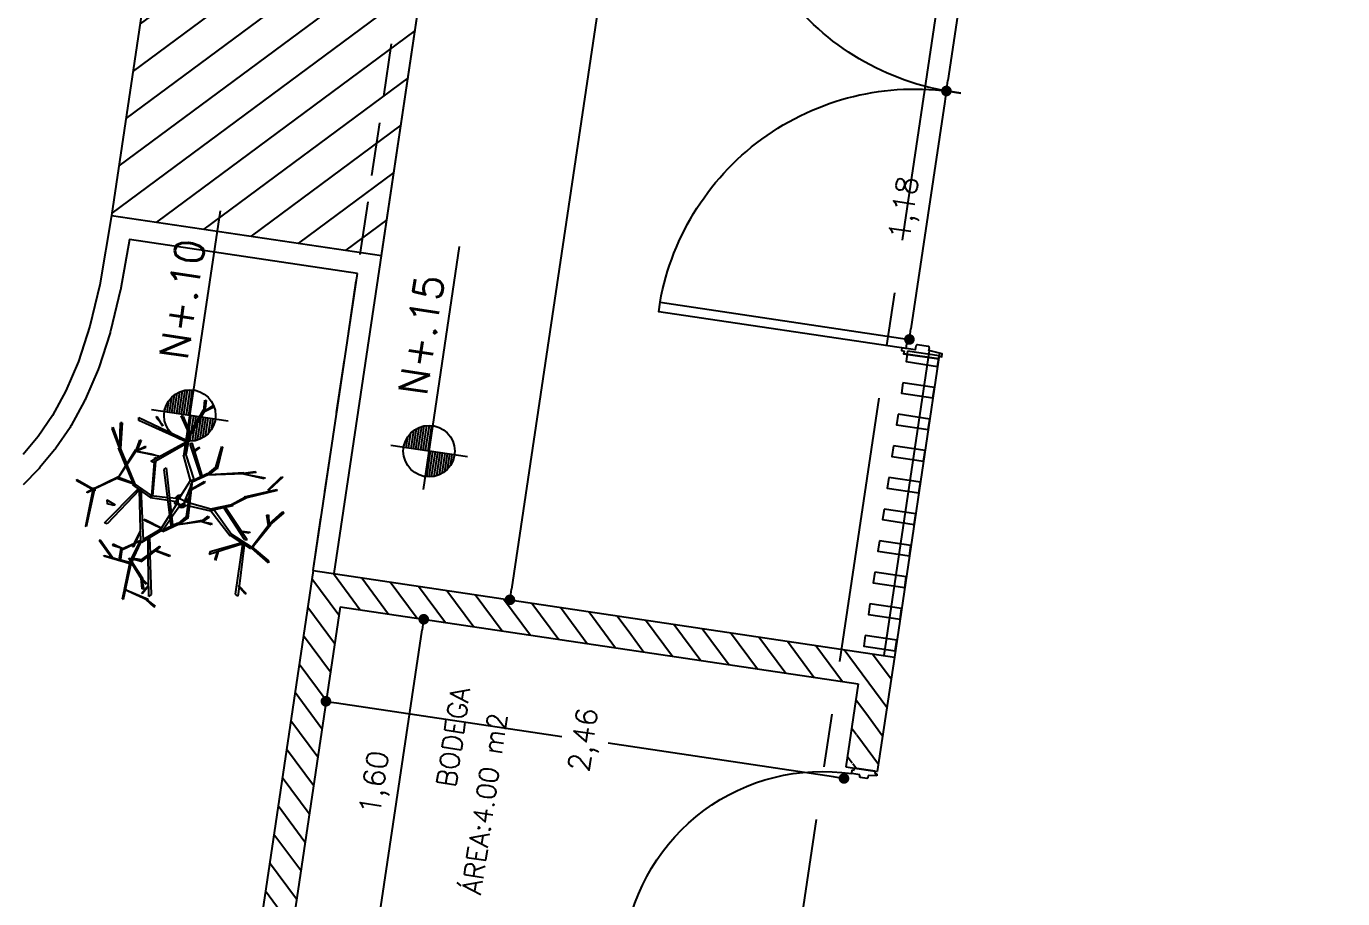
# Model space of a CAD drawing. Header units: millimetres. Extents: x 338 to 506, y 179 to 335.
# Drawn here: x 403.92 to 410.1, y 279.8 to 283.9 of the extents above; entities that cross this region are included whole.
import ezdxf
from ezdxf.enums import TextEntityAlignment as Align

# ---------------------------------------------------------------- set-up
doc = ezdxf.new("R2010")
doc.units = ezdxf.units.MM
for name, pattern in [('CENTER', [2, 1.25, -0.25, 0.25, -0.25]), ('DASHED2', [0.375, 0.25, -0.125]), ('HIDDEN', [0.375, 0.25, -0.125])]:
    doc.linetypes.add(name, pattern=pattern)
for name, color, linetype in [('7-COTAS', 30, 'Continuous'), ('EJES_DE_COLUMNA', 255, 'DASHED2'), ('MUROS', 32, 'Continuous'), ('MUROS___1', 32, 'Continuous'), ('MUROS___1000', 32, 'Continuous'), ('PUERTAS', 5, 'Continuous'), ('REJAS', 151, 'Continuous'), ('SEÑALIZACIÓN', 41, 'Continuous'), ('TEXTO', 7, 'Continuous'), ('TEXTOS', 7, 'Continuous')]:
    doc.layers.add(name, color=color, linetype=linetype)
doc.styles.add('NOTAS', font='simplex.shx')
doc.styles.get("Standard").update_dxf_attribs({"font": 'ARIALUNI.ttf'})
doc.dimstyles.new('ROMANS', dxfattribs={"dimtxt": 0.1, "dimasz": 0.05, "dimexe": 0.04, "dimexo": 0.5, "dimgap": 0.05, "dimtad": 1, "dimtih": 1, "dimtoh": 1, "dimdec": 4, "dimzin": 5, "dimdsep": 46, "dimtxsty": 'Standard', "dimsah": 1, "dimcen": 0.05, "dimse1": 1, "dimse2": 1, "dimclrd": 7, "dimclre": 7, "dimclrt": 7, "dimadec": 0, "dimazin": 0, "dimtfac": 1, "dimtdec": 4, "dimtix": 1, "dimtmove": 2, "dimatfit": 3, "dimfxl": 1, "dimtolj": 1, "dimarcsym": 0})

# ---------------------------------------------------------------- blocks, each defined once
blk = doc.blocks.new('*X724')
at = {"color": 0}
for p, q in [((3.3644, 4.875), (3.3824, 4.875)), ((3.3644, 4.86), (3.4337, 4.86)), ((3.3644, 4.845), (3.4583, 4.845)), ((3.3644, 4.83), (3.4758, 4.83)), ((3.3644, 4.815), (3.489, 4.815)), ((3.3644, 4.8), (3.4993, 4.8)), ((3.3644, 4.785), (3.5073, 4.785)), ((3.3644, 4.77), (3.5134, 4.77)), ((3.3644, 4.755), (3.5178, 4.755)), ((3.3644, 4.74), (3.5206, 4.74)), ((3.3644, 4.725), (3.522, 4.725))]:
    blk.add_line(p, q, dxfattribs=at)
blk = doc.blocks.new('*X723')
at = {"color": 0}
for p, q in [((3.3644, 4.875), (3.3824, 4.875)), ((3.3644, 4.86), (3.4337, 4.86)), ((3.3644, 4.845), (3.4583, 4.845)), ((3.3644, 4.83), (3.4758, 4.83)), ((3.3644, 4.815), (3.489, 4.815)), ((3.3644, 4.8), (3.4993, 4.8)), ((3.3644, 4.785), (3.5073, 4.785)), ((3.3644, 4.77), (3.5134, 4.77)), ((3.3644, 4.755), (3.5178, 4.755)), ((3.3644, 4.74), (3.5206, 4.74)), ((3.3644, 4.725), (3.522, 4.725))]:
    blk.add_line(p, q, dxfattribs=at)
blk = doc.blocks.new('*X50')
at = {"color": 0}
for p, q in [((-4.2082, -0.2823), (-5.4899, 0.9994)), ((-3.9837, -0.2823), (-5.2654, 0.9994)), ((-3.7592, -0.2823), (-5.0409, 0.9994)), ((-3.5347, -0.2823), (-4.8163, 0.9994)), ((-3.3102, -0.2823), (-4.5918, 0.9994)), ((-3.0857, -0.2823), (-4.3673, 0.9994)), ((-2.8612, -0.2823), (-4.1428, 0.9994)), ((-2.7505, -0.1684), (-3.9183, 0.9994)), ((-2.7504, 0.056), (-3.6938, 0.9994)), ((-2.7503, 0.2804), (-3.4693, 0.9994)), ((-2.7502, 0.5048), (-3.2448, 0.9994)), ((-2.7501, 0.7292), (-3.0203, 0.9994)), ((-4.4327, -0.2823), (-5.5006, 0.7856)), ((-4.6572, -0.2823), (-5.5005, 0.561)), ((-4.8817, -0.2823), (-5.5003, 0.3363)), ((-5.1062, -0.2823), (-5.5002, 0.1117)), ((-5.3307, -0.2823), (-5.5001, -0.1129))]:
    blk.add_line(p, q, dxfattribs=at)
blk = doc.blocks.new('PUERTA_DOBLE')
at = {"layer": 'PUERTAS'}
for points in [[(0, 0), (0.01, 0), (0.01, 0.01), (0.02, 0.01), (0.025, -0.04), (0.035, -0.04, -0.414214), (0.04, -0.045), (0.04, -0.085, -0.414214), (0.035, -0.09), (0.02, -0.09), (0.02, -0.14), (0.01, -0.14), (0.01, -0.13), (0, -0.13), (0, 0), (0, -0.13)], [(1.95, 0), (1.94, 0), (1.94, 0.01), (1.93, 0.01), (1.925, -0.04), (1.915, -0.04, 0.414214), (1.91, -0.045), (1.91, -0.085, 0.414214), (1.915, -0.09), (1.93, -0.09), (1.93, -0.14), (1.94, -0.14), (1.94, -0.13), (1.95, -0.13), (1.95, 0), (1.95, -0.13)]]:
    blk.add_lwpolyline(points, format="xyb", dxfattribs=at)
for points in [[(0.055, -1.04), (0.055, -0.125), (0.02, -0.125), (0.02, -1.04)], [(1.895, -1.04), (1.895, -0.125), (1.93, -0.125), (1.93, -1.04)]]:
    blk.add_lwpolyline(points, close=True, dxfattribs=at)
for centre, start, end in [((0.0278, -0.0928), 271.6438, 1.7632), ((1.9222, -0.0928), 178.2368, 268.3562)]:
    blk.add_arc(centre, 0.9476, start, end, dxfattribs=at)
blk = doc.blocks.new('_DOT')
at = {"color": 0, "linetype": 'ByBlock'}
blk.add_line((-0.5, 0), (-1, 0), dxfattribs=at)
at = {"color": 0, "linetype": 'ByBlock', "const_width": 0.5}
blk.add_lwpolyline([(-0.25, 0, 1), (0.25, 0, 1)], format="xyb", close=True, dxfattribs=at)
blk = doc.blocks.new('*U1255')
at = {"layer": '7-COTAS', "color": 7, "style": 'NOTAS'}
blk.add_text('1,18', height=0.1, dxfattribs=at).set_placement((-3.8893, -2.7229))
blk = doc.blocks.new('*D53')
at = {"layer": '7-COTAS', "color": 7, "transparency": 16777216}
blk.add_line((-3.2162, -2.7919), (-4.2957, -2.7919), dxfattribs=at)
at = {"layer": 'DEFPOINTS', "color": 0, "transparency": 16777216}
for p in [(-4.3457, -2.7853), (-4.3457, -2.7919), (-3.1662, -2.7814)]:
    blk.add_point(p, dxfattribs=at)
at = {"transparency": 16777216}
blk.add_blockref('*U1255', (0, 0), dxfattribs=at)
at = {"layer": '7-COTAS', "color": 7, "transparency": 16777216, "xscale": 0.05, "yscale": 0.05, "zscale": 0.05, "rotation": 180}
blk.add_blockref('_DOT', (-4.3457, -2.7919), dxfattribs=at)
at = {"layer": '7-COTAS', "color": 7, "transparency": 16777216, "xscale": 0.05, "yscale": 0.05, "zscale": 0.05}
blk.add_blockref('_DOT', (-3.1662, -2.7919), dxfattribs=at)
blk = doc.blocks.new('*U1256')
at = {"layer": '7-COTAS', "color": 7, "style": 'NOTAS'}
blk.add_text('1,18', height=0.1, dxfattribs=at).set_placement((-5.0688, -2.7229))
blk = doc.blocks.new('*D54')
at = {"layer": '7-COTAS', "color": 7, "transparency": 16777216}
blk.add_line((-4.3957, -2.7919), (-5.4752, -2.7919), dxfattribs=at)
at = {"layer": 'DEFPOINTS', "color": 0, "transparency": 16777216}
for p in [(-5.5252, -2.7814), (-5.5252, -2.7919), (-4.3457, -2.7853)]:
    blk.add_point(p, dxfattribs=at)
at = {"transparency": 16777216}
blk.add_blockref('*U1256', (0, 0), dxfattribs=at)
at = {"layer": '7-COTAS', "color": 7, "transparency": 16777216, "xscale": 0.05, "yscale": 0.05, "zscale": 0.05, "rotation": 180}
blk.add_blockref('_DOT', (-5.5252, -2.7919), dxfattribs=at)
at = {"layer": '7-COTAS', "color": 7, "transparency": 16777216, "xscale": 0.05, "yscale": 0.05, "zscale": 0.05}
blk.add_blockref('_DOT', (-4.3457, -2.7919), dxfattribs=at)
blk = doc.blocks.new('ARPLS504')
at = {"linetype": 'Continuous'}
for p, q in [((-0.0095, 0.4105), (0.0238, 0.5017)), ((0.028, 0.4963), (-0.0071, 0.4057)), ((0.028, 0.4963), (0.0238, 0.5017)), ((-0.0083, 0.4165), (-0.0256, 0.4421)), ((-0.0256, 0.4421), (-0.0214, 0.4421)), ((-0.0214, 0.4421), (-0.0256, 0.4421)), ((-0.0214, 0.4421), (-0.006, 0.42)), ((-0.1841, 0.4224), (-0.1823, 0.4254)), ((-0.0095, 0.4105), (-0.1841, 0.4224)), ((-0.1823, 0.4254), (-0.0071, 0.4165)), ((-0.0071, 0.4057), (-0.0095, 0.4105)), ((-0.0071, 0.4165), (-0.003, 0.4159)), ((0.0614, 0.3146), (-0.0048, 0.4117)), ((-0.0042, 0.4129), (0.003, 0.4159)), ((-0.003, 0.4159), (0.003, 0.4159)), ((-0.0018, 0.4141), (0.0715, 0.308)), ((-0.3265, 0.1877), (-0.3086, 0.3211)), ((-0.3044, 0.3193), (-0.3205, 0.1775)), ((-0.3086, 0.3211), (-0.3044, 0.3193)), ((-0.308, 0.286), (-0.2383, 0.3533)), ((-0.2365, 0.3468), (-0.308, 0.28)), ((-0.2365, 0.3468), (-0.2383, 0.3533)), ((-0.1561, 0.3277), (-0.1531, 0.3414)), ((0.0238, 0.2014), (-0.1561, 0.3277)), ((-0.1531, 0.3414), (0.0268, 0.2085)), ((-0.0649, 0.3146), (-0.0626, 0.342)), ((-0.0649, 0.3146), (-0.0626, 0.3027)), ((-0.0453, 0.345), (-0.0626, 0.3027)), ((-0.0453, 0.345), (-0.0626, 0.342)), ((0.0477, 0.2359), (0.0614, 0.314)), ((0.0614, 0.3146), (0.0715, 0.308)), ((0.0614, 0.314), (0.0691, 0.308)), ((0.1269, 0.2812), (0.205, 0.3277)), ((0.2079, 0.3217), (0.1341, 0.2776)), ((0.3229, 0.3277), (0.2032, 0.3176)), ((0.2121, 0.3229), (0.2032, 0.3176)), ((0.205, 0.3223), (0.2896, 0.3706)), ((0.2073, 0.3235), (0.205, 0.3277)), ((0.2103, 0.3223), (0.205, 0.3223)), ((0.2079, 0.3223), (0.2079, 0.3217)), ((0.2103, 0.3223), (0.2079, 0.3223)), ((0.2967, 0.3682), (0.2103, 0.3223)), ((0.2121, 0.3229), (0.3229, 0.3354)), ((0.2896, 0.3706), (0.2967, 0.3682)), ((0.3229, 0.3277), (0.3229, 0.3354)), ((-0.311, 0.2413), (-0.3056, 0.2473)), ((-0.308, 0.286), (-0.308, 0.28)), ((-0.3056, 0.2473), (-0.2616, 0.2455)), ((-0.2604, 0.2473), (-0.2526, 0.2878)), ((-0.2604, 0.2473), (-0.2598, 0.2377)), ((-0.2449, 0.286), (-0.2598, 0.2377)), ((-0.2449, 0.286), (-0.2526, 0.2878)), ((0.1317, 0.2764), (0.0477, 0.2264)), ((0.0685, 0.3068), (0.0524, 0.2336)), ((0.0548, 0.2377), (0.1251, 0.2794)), ((0.2008, 0.2431), (0.0643, 0.3086)), ((0.0691, 0.308), (0.0685, 0.3068)), ((0.0685, 0.3068), (0.0751, 0.3039)), ((0.0751, 0.3039), (0.2091, 0.2455)), ((0.1251, 0.2794), (0.1269, 0.2812)), ((0.1341, 0.2776), (0.1317, 0.2764)), ((0.2794, 0.0167), (0.3456, 0.2514)), ((0.3593, 0.2544), (0.2872, 0.0167)), ((0.3456, 0.2514), (0.3593, 0.2544)), ((-0.4933, 0.2044), (-0.4957, 0.2008)), ((-0.4516, 0.1978), (-0.4957, 0.2008)), ((-0.4933, 0.2044), (-0.4504, 0.202)), ((-0.4826, 0.0876), (-0.4498, 0.2026)), ((-0.4498, 0.1907), (-0.4772, 0.0858)), ((-0.4498, 0.1978), (-0.4516, 0.1978)), ((-0.4504, 0.202), (-0.4498, 0.202)), ((-0.4498, 0.1907), (-0.4498, 0.2026)), ((-0.4498, 0.202), (-0.3253, 0.1954)), ((-0.3259, 0.1895), (-0.4498, 0.1978)), ((-0.3235, 0.1823), (-0.3265, 0.1877)), ((-0.308, 0.1942), (-0.3199, 0.1841)), ((-0.3193, 0.1877), (-0.3116, 0.1942)), ((-0.3193, 0.1901), (-0.3146, 0.1918)), ((-0.3164, 0.1901), (-0.3193, 0.1889)), ((-0.3187, 0.1883), (-0.3193, 0.1883)), ((-0.3187, 0.1948), (-0.308, 0.1942)), ((-0.3164, 0.1871), (-0.3187, 0.1883)), ((-0.3033, 0.1835), (-0.3164, 0.1871)), ((-0.3116, 0.1942), (-0.3009, 0.2032)), ((-0.2633, 0.2413), (-0.311, 0.2413)), ((-0.3098, 0.193), (-0.3092, 0.193)), ((-0.3092, 0.193), (-0.3027, 0.1907)), ((-0.308, 0.1942), (-0.3009, 0.2032)), ((-0.3068, 0.1442), (-0.3027, 0.1924)), ((-0.2979, 0.1918), (-0.3027, 0.1924)), ((-0.2979, 0.1918), (-0.2985, 0.143)), ((-0.2979, 0.1895), (-0.2103, 0.1615)), ((-0.233, 0.1901), (-0.2687, 0.2413)), ((-0.2627, 0.2431), (-0.2616, 0.2455)), ((-0.2627, 0.2431), (-0.2621, 0.2431)), ((-0.2621, 0.2431), (-0.2627, 0.2431)), ((-0.2621, 0.2431), (-0.2604, 0.2401)), ((-0.2604, 0.2401), (-0.2592, 0.2389)), ((-0.2592, 0.2389), (-0.2264, 0.1877)), ((-0.2443, 0.1889), (-0.2449, 0.1942)), ((-0.2449, 0.1942), (-0.1662, 0.1674)), ((-0.1805, 0.1722), (-0.2443, 0.1889)), ((-0.2198, 0.1579), (0.0238, 0.2014)), ((0.0298, 0.1954), (-0.2079, 0.1489)), ((-0.0018, 0.146), (0.022, 0.1936)), ((0.05, 0.2318), (0.0054, 0.143)), ((0.0268, 0.2085), (0.0238, 0.2014)), ((0.0298, 0.1954), (0.0238, 0.2014)), ((0.025, 0.2002), (0.0429, 0.2359)), ((0.0429, 0.2359), (0.05, 0.2318)), ((0.0548, 0.2377), (0.0477, 0.2264)), ((0.0518, 0.233), (0.0477, 0.2359)), ((0.2014, 0.2461), (0.1948, 0.1281)), ((0.1972, 0.171), (0.2014, 0.2461)), ((0.1996, 0.2449), (0.2014, 0.2431)), ((0.2014, 0.2431), (0.1996, 0.2449)), ((0.2014, 0.2425), (0.1996, 0.2449)), ((0.202, 0.2425), (0.2008, 0.2431)), ((0.2014, 0.2431), (0.2073, 0.2377)), ((0.2252, 0.2014), (0.2014, 0.2425)), ((0.205, 0.2413), (0.202, 0.2425)), ((0.205, 0.2443), (0.2556, 0.2341)), ((0.2055, 0.2419), (0.205, 0.2413)), ((0.2073, 0.2437), (0.2055, 0.2419)), ((0.2061, 0.2395), (0.2055, 0.2419)), ((0.2562, 0.2276), (0.2061, 0.2395)), ((0.2091, 0.2455), (0.2073, 0.2437)), ((0.2073, 0.2377), (0.2312, 0.2026)), ((0.2252, 0.2014), (0.2312, 0.2026)), ((0.2556, 0.2341), (0.2562, 0.2276)), ((-0.4343, 0.1192), (-0.3855, 0.1323)), ((-0.3944, 0.1269), (-0.4343, 0.1126)), ((-0.4111, 0.1043), (-0.3926, 0.1275)), ((-0.3873, 0.1275), (-0.4045, 0.1031)), ((-0.3944, 0.1269), (-0.3855, 0.1323)), ((-0.3926, 0.1275), (-0.3902, 0.1275)), ((-0.3902, 0.1281), (-0.3241, 0.1841)), ((-0.3902, 0.1275), (-0.3902, 0.1281)), ((-0.3891, 0.1257), (-0.3873, 0.1233)), ((-0.3229, 0.1811), (-0.3873, 0.1233)), ((-0.3229, 0.1811), (-0.3205, 0.1775)), ((-0.2484, 0.0864), (-0.3092, 0.1442)), ((-0.2985, 0.1424), (-0.3092, 0.1442)), ((-0.3068, 0.1442), (-0.2985, 0.143)), ((-0.2985, 0.1424), (-0.2234, 0.0673)), ((-0.2169, 0.1591), (-0.2979, 0.1823)), ((-0.2711, 0.115), (-0.199, 0.1269)), ((-0.2151, 0.165), (-0.2288, 0.1847)), ((-0.224, 0.1835), (-0.2085, 0.1597)), ((-0.2079, 0.1489), (-0.2198, 0.1579)), ((-0.2175, 0.1561), (-0.2187, 0.1549)), ((-0.1495, 0.0703), (-0.2187, 0.1549)), ((-0.2169, 0.1591), (-0.2103, 0.1615)), ((-0.2121, 0.1621), (-0.2151, 0.165)), ((-0.2097, 0.1597), (-0.2121, 0.1621)), ((-0.2109, 0.1615), (-0.2097, 0.1597)), ((-0.2038, 0.1495), (-0.1442, 0.0757)), ((-0.193, 0.1209), (-0.199, 0.1269)), ((-0.1662, 0.1674), (-0.1805, 0.1722)), ((-0.1406, 0.0739), (-0.1132, 0.1591)), ((-0.109, 0.1549), (-0.1376, 0.0721)), ((-0.109, 0.1549), (-0.1132, 0.1591)), ((-0.0054, 0.0608), (-0.0054, 0.1466)), ((-0.0054, 0.1466), (0.0054, 0.143)), ((-0.0018, 0.146), (-0.0054, 0.1466)), ((0.0054, 0.143), (-0.0018, 0.146)), ((0.0054, 0.14), (0.1638, 0.1501)), ((0.1668, 0.146), (0.0054, 0.137)), ((0.0054, 0.143), (0.0089, 0.0643)), ((0.0054, 0.14), (0.0054, 0.137)), ((0.0054, 0.137), (0.0054, 0.14)), ((0.1609, 0.1543), (0.1644, 0.1686)), ((0.2759, 0.0089), (0.1609, 0.1543)), ((0.1644, 0.1686), (0.2794, 0.0167)), ((0.1775, 0.1513), (0.1847, 0.1519)), ((0.1823, 0.1472), (0.1811, 0.1466)), ((0.1847, 0.1519), (0.1823, 0.1472)), ((0.193, 0.1388), (0.1972, 0.171)), ((0.193, 0.1388), (0.1942, 0.1293)), ((0.3366, 0.1364), (0.3521, 0.1495)), ((0.3468, 0.1436), (0.3366, 0.1364)), ((0.3521, 0.1495), (0.3468, 0.1436)), ((0.3521, 0.1495), (0.3724, 0.1734)), ((0.3771, 0.1704), (0.3521, 0.1495)), ((0.3771, 0.1704), (0.3724, 0.1734)), ((-0.51, 0.0518), (-0.4814, 0.0935)), ((-0.485, 0.084), (-0.5058, 0.0471)), ((-0.485, 0.084), (-0.4814, 0.0935)), ((-0.4772, 0.0858), (-0.4826, 0.0876)), ((-0.4653, 0.0834), (-0.2776, 0.1144)), ((-0.454, 0.0745), (-0.4653, 0.0834)), ((-0.454, 0.1144), (-0.4552, 0.1198)), ((-0.4552, 0.1198), (-0.4123, 0.0929)), ((-0.426, 0.0977), (-0.454, 0.1144)), ((-0.2705, 0.1072), (-0.454, 0.0745)), ((-0.4343, 0.1126), (-0.4343, 0.1192)), ((-0.426, 0.0977), (-0.4123, 0.0929)), ((-0.4045, 0.1031), (-0.4111, 0.1043)), ((-0.2645, 0.0155), (-0.2484, 0.087)), ((-0.193, 0.1209), (-0.2639, 0.1078)), ((-0.2449, 0.084), (-0.2592, 0.0131)), ((-0.2484, 0.087), (-0.2449, 0.084)), ((-0.2276, 0.0661), (-0.2455, 0.0828)), ((-0.2234, 0.0673), (-0.2276, 0.0661)), ((-0.2276, 0.0661), (-0.2234, 0.0673)), ((-0.1543, 0.0643), (-0.1519, 0.0673)), ((-0.109, -0.0048), (-0.1543, 0.0643)), ((-0.1519, 0.0673), (-0.1436, 0.0751)), ((-0.1495, 0.0703), (-0.1519, 0.0673)), ((-0.1519, 0.0673), (-0.1513, 0.0679)), ((-0.1519, 0.0673), (-0.1519, 0.0673)), ((-0.1513, 0.0679), (-0.1495, 0.0703)), ((-0.1495, 0.0703), (-0.1442, 0.0757)), ((-0.1495, 0.0703), (-0.1031, 0)), ((-0.0912, 0.0369), (-0.1454, 0.0637)), ((-0.1436, 0.0751), (-0.0715, 0.0423)), ((-0.1376, 0.0721), (-0.1406, 0.0739)), ((-0.1376, 0.0721), (-0.1406, 0.0739)), ((-0.1203, 0.0286), (0.1364, 0.1001)), ((0.1448, 0.0929), (-0.1162, 0.0238)), ((0.1364, 0.1001), (0.1448, 0.0929)), ((-0.51, 0.0518), (-0.5058, 0.0471)), ((-0.2592, 0.0131), (-0.2645, 0.0155)), ((-0.1203, 0.0286), (-0.1162, 0.0238)), ((-0.109, -0.0048), (-0.1031, 0)), ((-0.0226, 0.0024), (-0.0828, 0.0328)), ((-0.062, 0.0381), (-0.0155, 0.0173)), ((-0.0298, 0), (-0.0292, 0.0054)), ((-0.0292, -0.006), (-0.0298, 0)), ((-0.0292, -0.0101), (-0.0292, 0.0054)), ((-0.0155, 0.0173), (-0.0226, 0.0024)), ((-0.022, 0.0203), (-0.0209, 0.0214)), ((-0.0209, 0.0214), (-0.022, 0.0203)), ((-0.0214, 0.0197), (-0.0155, 0.0268)), ((-0.0209, 0.0214), (-0.0185, 0.0232)), ((-0.0209, 0.0066), (-0.0209, -0.0071)), ((-0.0203, 0.0071), (-0.0149, 0.0054)), ((-0.0113, 0.0185), (-0.0197, 0.0083)), ((-0.0155, 0.0268), (-0.006, 0.0286)), ((-0.0155, 0.0268), (-0.0113, 0.0185)), ((-0.0083, 0.0137), (-0.0149, 0.0054)), ((-0.0149, 0.0054), (-0.0149, -0.0054)), ((-0.0119, 0.0274), (-0.0077, 0.0292)), ((0.0036, 0.0214), (-0.0113, 0.0185)), ((-0.0083, 0.0137), (-0.0113, 0.0185)), ((0.0024, 0.0155), (-0.0083, 0.0137)), ((-0.0077, 0.0292), (-0.0054, 0.0292)), ((-0.0054, 0.0214), (-0.0054, 0.053)), ((-0.0054, 0.0214), (0.0107, 0.0214)), ((0.0024, 0.0155), (0.0036, 0.0214)), ((0.0119, 0.0101), (0.0024, 0.0155)), ((0.0024, -0.0155), (0.0119, 0.0101)), ((0.0036, 0.0214), (0.0036, 0.0214)), ((0.0036, 0.0214), (0.0161, 0.0137)), ((0.0089, 0.0572), (0.0107, 0.0214)), ((0.0101, 0.028), (0.0155, 0.0262)), ((0.0101, 0.0274), (0.0232, 0.0197)), ((0.0161, 0.0137), (0.0119, 0.0101)), ((0.0119, 0.0101), (0.1025, -0.0292)), ((0.0214, 0.0214), (0.0155, 0.0262)), ((0.0232, 0.0197), (0.0161, 0.0137)), ((0.0161, 0.0137), (0.0185, 0.0071)), ((0.0214, 0.0214), (0.0238, 0.0185)), ((0.022, 0.0203), (0.0214, 0.0214)), ((0.0232, 0.0197), (0.0298, 0.0024)), ((0.0238, 0.0185), (0.0262, 0.0149)), ((0.0262, 0.0149), (0.0292, 0.0077)), ((0.0292, 0.0077), (0.0298, 0.0024)), ((0.1025, -0.0292), (0.2169, 0.0214)), ((0.2181, 0.0095), (0.109, -0.0441)), ((0.2181, 0.0095), (0.2169, 0.0214)), ((0.2187, 0.0101), (0.2175, 0.0179)), ((0.2175, 0.0179), (0.2705, 0.0149)), ((0.3176, 0.0054), (0.2187, 0.0101)), ((0.2794, 0.0167), (0.2759, 0.0089)), ((0.2782, 0.0149), (0.3187, 0.0131)), ((0.2872, 0.0167), (0.2794, 0.0167)), ((0.4349, -0.0465), (0.3116, 0.0048)), ((0.3247, 0.003), (0.3116, 0.0048)), ((0.3176, 0.0054), (0.3187, 0.0131)), ((0.395, 0.0495), (0.3193, 0.0036)), ((0.3199, 0.0089), (0.3193, 0.0036)), ((0.3199, 0.0089), (0.3974, 0.0584)), ((0.3247, 0.003), (0.4397, -0.0411)), ((0.395, 0.0495), (0.3974, 0.0584)), ((-0.0792, -0.1132), (-0.112, -0.0006)), ((-0.1066, -0.0113), (-0.112, -0.0006)), ((-0.1084, -0.0071), (-0.1055, -0.0036)), ((-0.0745, -0.0411), (-0.1084, -0.0071)), ((-0.1066, -0.0113), (-0.0739, -0.112)), ((-0.1055, -0.0036), (-0.0685, -0.0352)), ((-0.0673, -0.0357), (-0.0757, -0.0429)), ((0.0882, -0.0375), (-0.0757, -0.0429)), ((-0.0745, -0.0411), (-0.0685, -0.0352)), ((-0.0673, -0.0357), (0.09, -0.034)), ((-0.0292, -0.0101), (-0.0209, -0.0071)), ((-0.0161, -0.0256), (-0.0292, -0.0101)), ((-0.0256, -0.0149), (-0.0268, -0.0137)), ((-0.0262, -0.146), (-0.0173, -0.0411)), ((-0.0209, -0.0214), (-0.0256, -0.0149)), ((-0.0149, -0.0054), (-0.0209, -0.0071)), ((-0.0209, -0.0071), (-0.0119, -0.0179)), ((-0.0179, -0.0238), (-0.0209, -0.0214)), ((-0.0173, -0.0352), (-0.0155, -0.0173)), ((-0.0155, -0.0173), (0.0006, -0.0191)), ((-0.0083, -0.0137), (-0.0149, -0.0054)), ((-0.0018, -0.0405), (-0.0149, -0.1436)), ((-0.0107, -0.0179), (-0.0083, -0.0137)), ((0.0024, -0.0155), (-0.0083, -0.0137)), ((-0.0012, -0.0352), (0.0006, -0.0191)), ((0.0048, -0.0304), (-0.0006, -0.0292)), ((0, -0.0304), (-0.0006, -0.0298)), ((0.003, -0.0298), (0, -0.0304)), ((0.0006, -0.0209), (0.0036, -0.0214)), ((0.0024, -0.0155), (0.0036, -0.0214)), ((0.078, -0.034), (0.0024, -0.0155)), ((0.0066, -0.0292), (0.003, -0.0298)), ((0.0036, -0.0214), (0.0101, -0.0173)), ((0.0048, -0.0304), (0.0036, -0.0214)), ((0.022, -0.0203), (0.0048, -0.0304)), ((0.0083, -0.0292), (0.0066, -0.0292)), ((0.0155, -0.0262), (0.0083, -0.0292)), ((0.0214, -0.0214), (0.0155, -0.0262)), ((0.022, -0.0203), (0.0214, -0.0214)), ((0.1037, -0.0989), (0.059, -0.0399)), ((0.0632, -0.0399), (0.059, -0.0399)), ((0.059, -0.0399), (0.0632, -0.0399)), ((0.0632, -0.0399), (0.1084, -0.0959)), ((0.09, -0.034), (0.0882, -0.0375)), ((0.0959, -0.0381), (0.0888, -0.0363)), ((0.1025, -0.0292), (0.0959, -0.0381)), ((0.0959, -0.0381), (0.1007, -0.0322)), ((0.1418, -0.1072), (0.0959, -0.0381)), ((0.1007, -0.0322), (0.1025, -0.0292)), ((0.1007, -0.0322), (0.1472, -0.1025)), ((0.1025, -0.0292), (0.109, -0.0441)), ((0.1305, -0.0739), (0.2705, -0.0024)), ((0.2395, -0.028), (0.1346, -0.0786)), ((0.2621, -0.0506), (0.2395, -0.028)), ((0.2401, -0.028), (0.2395, -0.028)), ((0.2788, -0.0095), (0.2401, -0.028)), ((0.2467, -0.028), (0.2413, -0.0274)), ((0.2467, -0.028), (0.2621, -0.0459)), ((0.2621, -0.0459), (0.2621, -0.0506)), ((0.2705, -0.0024), (0.2788, -0.0095)), ((0.4373, -0.05), (0.429, -0.0441)), ((0.4576, -0.084), (0.429, -0.0441)), ((0.4343, -0.0435), (0.485, -0.0399)), ((0.4343, -0.0435), (0.4367, -0.0483)), ((0.4355, -0.0459), (0.4349, -0.0465)), ((0.4856, -0.0465), (0.4367, -0.0483)), ((0.4373, -0.05), (0.4653, -0.081)), ((0.4379, -0.0435), (0.4397, -0.0411)), ((0.485, -0.0399), (0.4856, -0.0465)), ((-0.0888, -0.1567), (-0.081, -0.1066)), ((-0.0798, -0.1174), (-0.0828, -0.1591)), ((-0.0798, -0.1174), (-0.081, -0.1066)), ((-0.0798, -0.115), (-0.0786, -0.1126)), ((-0.0548, -0.1418), (-0.0798, -0.115)), ((-0.0786, -0.1126), (-0.0792, -0.1132)), ((-0.0757, -0.1126), (-0.0786, -0.1126)), ((-0.0775, -0.1102), (-0.0512, -0.1358)), ((-0.0739, -0.112), (-0.0757, -0.1126)), ((0.1037, -0.0989), (0.1084, -0.0959)), ((0.1305, -0.0739), (0.1346, -0.0786)), ((0.1442, -0.1138), (0.1388, -0.1031)), ((0.171, -0.2729), (0.1388, -0.1031)), ((0.1418, -0.1072), (0.1472, -0.1025)), ((0.1454, -0.1061), (0.1418, -0.1096)), ((0.1764, -0.1436), (0.1418, -0.1096)), ((0.1442, -0.1138), (0.177, -0.2723)), ((0.1454, -0.1061), (0.1823, -0.1382)), ((0.4576, -0.084), (0.4653, -0.081)), ((-0.2133, -0.1698), (-0.2276, -0.1674)), ((-0.1555, -0.3164), (-0.2276, -0.1674)), ((-0.2133, -0.1698), (-0.1472, -0.3164)), ((-0.1281, -0.252), (-0.0262, -0.146)), ((-0.0173, -0.1597), (-0.1186, -0.2574)), ((-0.0828, -0.1591), (-0.0888, -0.1567)), ((-0.0512, -0.1358), (-0.0548, -0.1418)), ((-0.0149, -0.1436), (-0.0262, -0.146)), ((-0.0185, -0.1567), (-0.0262, -0.146)), ((-0.0149, -0.1442), (-0.0226, -0.146)), ((0.0137, -0.2431), (-0.0226, -0.146)), ((-0.0149, -0.1442), (0.0203, -0.2377)), ((0.1829, -0.1382), (0.1746, -0.1454)), ((0.2806, -0.1555), (0.1746, -0.1454)), ((0.1764, -0.1436), (0.1823, -0.1382)), ((0.1829, -0.1382), (0.2824, -0.1519)), ((0.2824, -0.1519), (0.2806, -0.1555)), ((-0.2514, -0.2014), (-0.2461, -0.1984)), ((-0.2085, -0.2073), (-0.2514, -0.2014)), ((-0.2461, -0.1984), (-0.2169, -0.2032)), ((-0.2169, -0.2032), (-0.2091, -0.2061)), ((-0.1346, -0.3205), (-0.0018, -0.2055)), ((-0.1335, -0.3342), (0, -0.2133)), ((0, -0.2133), (-0.0018, -0.2055)), ((0.0137, -0.2431), (0.0197, -0.2401)), ((0.0185, -0.2425), (0.0203, -0.2371)), ((0.0608, -0.3027), (0.0185, -0.2425)), ((0.0203, -0.2371), (0.0637, -0.2931)), ((-0.165, -0.3593), (-0.1192, -0.258)), ((-0.1507, -0.3092), (-0.1251, -0.2538)), ((-0.1186, -0.2574), (-0.1281, -0.252)), ((-0.1192, -0.258), (-0.1251, -0.2538)), ((-0.1007, -0.311), (-0.0983, -0.3027)), ((-0.0971, -0.3021), (-0.0965, -0.3426)), ((0.0608, -0.3027), (0.0637, -0.2931)), ((0.0614, -0.3033), (0.0649, -0.2913)), ((0.1168, -0.4391), (0.0614, -0.3033)), ((0.0649, -0.2913), (0.1203, -0.4361)), ((0.1621, -0.3706), (0.1692, -0.2669)), ((0.1704, -0.2776), (0.1674, -0.3736)), ((0.1704, -0.2776), (0.1692, -0.2669)), ((0.171, -0.2753), (0.1716, -0.2729)), ((0.1716, -0.2729), (0.171, -0.2729)), ((0.1847, -0.3289), (0.171, -0.2753)), ((0.1728, -0.2705), (0.1889, -0.3235)), ((0.1734, -0.2729), (0.177, -0.2723)), ((-0.4022, -0.3301), (-0.3932, -0.3176)), ((-0.3563, -0.3289), (-0.4022, -0.3301)), ((-0.3932, -0.3176), (-0.1555, -0.3164)), ((-0.3515, -0.3247), (-0.3837, -0.3664)), ((-0.3837, -0.3605), (-0.3628, -0.3342)), ((-0.3837, -0.3605), (-0.3837, -0.3664)), ((-0.3628, -0.3342), (-0.3515, -0.3247)), ((-0.3545, -0.3289), (-0.3563, -0.3289)), ((-0.1597, -0.3241), (-0.3545, -0.3289)), ((-0.2252, -0.448), (-0.1698, -0.361)), ((-0.165, -0.3616), (-0.2163, -0.448)), ((-0.1728, -0.3575), (-0.1537, -0.3164)), ((-0.165, -0.3593), (-0.1728, -0.3575)), ((-0.1698, -0.361), (-0.165, -0.3616)), ((-0.1579, -0.3676), (-0.1692, -0.3587)), ((-0.1686, -0.3587), (-0.053, -0.4218)), ((-0.1597, -0.3241), (-0.1555, -0.3164)), ((-0.0477, -0.4325), (-0.1579, -0.3676)), ((-0.1555, -0.3164), (-0.1472, -0.3164)), ((-0.1346, -0.3205), (-0.1335, -0.3342)), ((-0.1007, -0.339), (-0.1007, -0.311)), ((-0.0965, -0.3426), (-0.1007, -0.339)), ((0.1674, -0.3736), (0.1621, -0.3706)), ((0.1889, -0.3235), (0.1847, -0.3289)), ((-0.0542, -0.4224), (-0.006, -0.4075)), ((-0.0435, -0.4236), (-0.0542, -0.4224)), ((-0.053, -0.4218), (-0.0518, -0.423)), ((-0.0518, -0.423), (-0.0477, -0.4248)), ((0.0173, -0.4856), (-0.05, -0.4266)), ((-0.0453, -0.4242), (-0.0477, -0.4254)), ((-0.0477, -0.4248), (-0.0477, -0.4254)), ((-0.0477, -0.4254), (-0.0477, -0.4284)), ((-0.0477, -0.4284), (-0.0477, -0.4325)), ((-0.0453, -0.4242), (0.022, -0.4796)), ((-0.0024, -0.4159), (-0.0435, -0.4236)), ((-0.006, -0.4075), (-0.0024, -0.4159)), ((0.1132, -0.4016), (0.112, -0.3956)), ((0.112, -0.3956), (0.1823, -0.4492)), ((0.1817, -0.4564), (0.1132, -0.4016)), ((-0.2163, -0.448), (-0.2252, -0.448)), ((0.022, -0.4796), (0.0173, -0.4856)), ((0.1168, -0.4391), (0.1203, -0.4361)), ((0.1823, -0.4492), (0.1817, -0.4564))]:
    blk.add_line(p, q, dxfattribs=at)
blk = doc.blocks.new('*U777')
at = {"layer": 'SEÑALIZACIÓN', "color": 7, "style": 'NOTAS'}
blk.add_text('8,43', height=0.1, dxfattribs=at).set_placement((2997.1434, 1979.3862))
blk = doc.blocks.new('*D776')
at = {"layer": 'DEFPOINTS', "color": 0, "transparency": 16777216}
for p in [(2993.0808, 1979.3172), (2993.0808, 1979.3172), (3001.5108, 1979.3172)]:
    blk.add_point(p, dxfattribs=at)
at = {"layer": 'SEÑALIZACIÓN', "color": 7, "transparency": 16777216}
blk.add_line((3001.4608, 1979.3172), (2993.1308, 1979.3172), dxfattribs=at)
at = {"transparency": 16777216}
blk.add_blockref('*U777', (0, 0), dxfattribs=at)
at = {"layer": 'SEÑALIZACIÓN', "color": 7, "transparency": 16777216, "xscale": 0.05, "yscale": 0.05, "zscale": 0.05, "rotation": 180}
blk.add_blockref('_DOT', (2993.0808, 1979.3172), dxfattribs=at)
at = {"layer": 'SEÑALIZACIÓN', "color": 7, "transparency": 16777216, "xscale": 0.05, "yscale": 0.05, "zscale": 0.05}
blk.add_blockref('_DOT', (3001.5108, 1979.3172), dxfattribs=at)
blk = doc.blocks.new('*U783')
at = {"layer": 'SEÑALIZACIÓN', "color": 7, "style": 'NOTAS'}
blk.add_text('8,43', height=0.1, dxfattribs=at).set_placement((2997.1434, 1979.3862))
blk = doc.blocks.new('*D782')
at = {"layer": 'DEFPOINTS', "color": 0, "transparency": 16777216}
for p in [(2993.0808, 1979.3172), (2993.0808, 1979.3172), (3001.5108, 1979.3172)]:
    blk.add_point(p, dxfattribs=at)
at = {"layer": 'SEÑALIZACIÓN', "color": 7, "transparency": 16777216}
blk.add_line((3001.4608, 1979.3172), (2993.1308, 1979.3172), dxfattribs=at)
at = {"transparency": 16777216}
blk.add_blockref('*U783', (0, 0), dxfattribs=at)
at = {"layer": 'SEÑALIZACIÓN', "color": 7, "transparency": 16777216, "xscale": 0.05, "yscale": 0.05, "zscale": 0.05, "rotation": 180}
blk.add_blockref('_DOT', (2993.0808, 1979.3172), dxfattribs=at)
at = {"layer": 'SEÑALIZACIÓN', "color": 7, "transparency": 16777216, "xscale": 0.05, "yscale": 0.05, "zscale": 0.05}
blk.add_blockref('_DOT', (3001.5108, 1979.3172), dxfattribs=at)
blk = doc.blocks.new('*X368')
at = {"color": 0}
for p, q in [((2991.4257, 1975.5846), (2991.3358, 1975.4947)), ((2991.5604, 1975.5846), (2991.4104, 1975.4346)), ((2991.6951, 1975.5846), (2991.5451, 1975.4346)), ((2991.8298, 1975.5846), (2991.6798, 1975.4346)), ((2991.9645, 1975.5846), (2991.8145, 1975.4346)), ((2992.0992, 1975.5846), (2991.9492, 1975.4346)), ((2992.2339, 1975.5846), (2992.0839, 1975.4346)), ((2992.3686, 1975.5846), (2992.2186, 1975.4346)), ((2992.5033, 1975.5846), (2992.3533, 1975.4346)), ((2992.638, 1975.5846), (2992.488, 1975.4346)), ((2992.7727, 1975.5846), (2992.6227, 1975.4346)), ((2992.9074, 1975.5846), (2992.7574, 1975.4346)), ((2993.0421, 1975.5846), (2992.8921, 1975.4346)), ((2993.0808, 1975.4886), (2992.9308, 1975.3386)), ((2993.0808, 1975.3539), (2992.9308, 1975.2039)), ((2993.0808, 1975.2191), (2992.9308, 1975.0691)), ((2993.0808, 1975.0844), (2992.9308, 1974.9344)), ((2993.0808, 1974.9497), (2992.9308, 1974.7997)), ((2993.0808, 1974.815), (2992.9308, 1974.665)), ((2993.0808, 1974.6803), (2992.9308, 1974.5303)), ((2993.0808, 1974.5456), (2992.9308, 1974.3956)), ((2993.0808, 1974.4109), (2992.9308, 1974.2609)), ((2993.0808, 1974.2762), (2992.9308, 1974.1262)), ((2993.0808, 1974.1415), (2993.0046, 1974.0653))]:
    blk.add_line(p, q, dxfattribs=at)
blk = doc.blocks.new('*U234')
at = {"layer": 'PUERTAS'}
for p, q in [((0.0275, 0.05), (0.0375, 0.05)), ((0.0275, -0.05), (0.0275, 0.05)), ((0.0275, 0.05), (0.0275, -0.05)), ((0.0375, 0.05), (0.0375, 0.06)), ((0.0375, 0.06), (0.0475, 0.06)), ((0.0475, 0.06), (0.0525, 0.02)), ((0.0525, 0.02), (0.0625, 0.02)), ((0.0675, 0.015), (0.0675, -0.015)), ((1.0098, 0.015), (1.0098, -0.015)), ((1.0248, 0.02), (1.0148, 0.02)), ((1.0298, 0.06), (1.0248, 0.02)), ((1.0398, 0.06), (1.0298, 0.06)), ((1.0398, 0.05), (1.0398, 0.06)), ((1.0498, 0.05), (1.0398, 0.05)), ((1.0498, -0.05), (1.0498, 0.05)), ((1.0498, 0.05), (1.0498, -0.05)), ((0.0375, -0.05), (0.0275, -0.05)), ((0.0375, -0.06), (0.0375, -0.05)), ((0.055, -0.06), (0.0375, -0.06)), ((0.0625, -0.02), (0.055, -0.02)), ((0.055, -0.02), (0.055, -0.06)), ((0.055, -0.06), (0.0675, -0.06)), ((1.0148, -0.02), (1.0223, -0.02)), ((1.0223, -0.02), (1.0223, -0.06)), ((1.0223, -0.06), (1.0398, -0.06)), ((1.0398, -0.06), (1.0398, -0.05)), ((1.0398, -0.05), (1.0498, -0.05)), ((0.0537, -0.9453), (0.0305, -0.9412)), ((0.0306, -0.9862), (0.0305, -0.9412)), ((0.0538, -0.982), (0.0537, -0.9453)), ((0.0627, -0.9922), (0.0626, -0.935)), ((0.0675, -0.935), (0.0626, -0.935)), ((0.0676, -0.9922), (0.0675, -0.935)), ((0.1024, -0.9922), (0.1026, -0.935)), ((0.1026, -0.935), (0.1075, -0.935)), ((0.1073, -0.9922), (0.1075, -0.935)), ((0.1163, -0.982), (0.1164, -0.9453)), ((0.1164, -0.9453), (0.1396, -0.9412)), ((0.1395, -0.9862), (0.1396, -0.9412)), ((0.0305, -0.9545), (0.0288, -0.9545)), ((0.0288, -0.9728), (0.0288, -0.9545)), ((0.0306, -0.9728), (0.0288, -0.9728)), ((0.0538, -0.982), (0.0306, -0.9862)), ((0.0591, -0.9566), (0.0537, -0.9567)), ((0.0591, -0.9705), (0.0538, -0.9706)), ((0.0591, -0.9555), (0.0591, -0.9716)), ((0.0676, -0.9922), (0.0627, -0.9922)), ((0.1024, -0.9922), (0.1073, -0.9922)), ((0.111, -0.9555), (0.1109, -0.9716)), ((0.1109, -0.9705), (0.1163, -0.9706)), ((0.111, -0.9566), (0.1163, -0.9567)), ((0.1163, -0.982), (0.1395, -0.9862)), ((0.1395, -0.9728), (0.1412, -0.9728)), ((0.1396, -0.9545), (0.1413, -0.9545)), ((0.1412, -0.9728), (0.1413, -0.9545))]:
    blk.add_line(p, q, dxfattribs=at)
blk.add_lwpolyline([(0.1025, -0.06), (0.0675, -0.06), (0.0675, -1.0148), (0.1025, -1.0148)], close=True, dxfattribs=at)
for centre, radius, start, end in [((0.0625, 0.015), 0.005, 0, 90), ((1.0148, 0.015), 0.005, 90, 180), ((0.0625, -0.015), 0.005, 270, 0), ((0.0681, -0.0606), 0.9541, 269.96107, 0.03893), ((1.0148, -0.015), 0.005, 180, 270), ((0.0594, -0.9523), 0.00329, 264.99209, 9.95879), ((0.0595, -0.9749), 0.00329, 350.32002, 95.28672), ((0.1106, -0.9749), 0.00329, 84.71328, 189.67998), ((0.1107, -0.9523), 0.00329, 170.04121, 275.00791)]:
    blk.add_arc(centre, radius, start, end, dxfattribs=at)
blk = doc.blocks.new('*U426')
at = {"layer": 'TEXTOS', "color": 5, "style": 'NOTAS'}
for s, height, p in [('BODEGA', 0.09016, (2992.169, 1974.7731)), ('ÁREA:4.00 m2', 0.090164, (2991.6882, 1974.5816))]:
    blk.add_text(s, height=height, dxfattribs=at).set_placement(p)
blk = doc.blocks.new('*U1071')
at = {"layer": 'REJAS', "color": 7, "style": 'NOTAS'}
blk.add_text('2,46', height=0.1, dxfattribs=at).set_placement((2992.3321, 1974.1645))
blk = doc.blocks.new('*D428')
at = {"layer": 'DEFPOINTS', "color": 0, "transparency": 16777216}
for p in [(2992.4821, 1975.4346), (2992.6313, 1975.4346), (2992.6313, 1972.9753)]:
    blk.add_point(p, dxfattribs=at)
at = {"layer": 'REJAS', "color": 7, "transparency": 16777216}
for p, q in [((2992.4821, 1975.3846), (2992.4821, 1974.3145)), ((2992.4821, 1973.0253), (2992.4821, 1974.0955))]:
    blk.add_line(p, q, dxfattribs=at)
at = {"transparency": 16777216}
blk.add_blockref('*U1071', (0, 0), dxfattribs=at)
at = {"layer": 'REJAS', "color": 7, "transparency": 16777216, "xscale": 0.05, "yscale": 0.05, "zscale": 0.05}
for p, rotation in [((2992.4821, 1975.4346), 90), ((2992.4821, 1972.9753), 270)]:
    blk.add_blockref('_DOT', p, dxfattribs=dict(at, rotation=rotation))
blk = doc.blocks.new('*U1147')
at = {"layer": 'REJAS', "color": 7, "style": 'NOTAS'}
blk.add_text('1,60', height=0.1, dxfattribs=at).set_placement((2991.9879, 1975.1062))
blk = doc.blocks.new('*D429')
at = {"layer": 'DEFPOINTS', "color": 0, "transparency": 16777216}
for p in [(2991.3308, 1975.4346), (2992.9308, 1975.4346), (2992.9308, 1975.0372)]:
    blk.add_point(p, dxfattribs=at)
at = {"layer": 'REJAS', "color": 7, "transparency": 16777216}
blk.add_line((2991.3808, 1975.0372), (2992.8808, 1975.0372), dxfattribs=at)
at = {"transparency": 16777216}
blk.add_blockref('*U1147', (0, 0), dxfattribs=at)
at = {"layer": 'REJAS', "color": 7, "transparency": 16777216, "xscale": 0.05, "yscale": 0.05, "zscale": 0.05, "rotation": 180}
blk.add_blockref('_DOT', (2991.3308, 1975.0372), dxfattribs=at)
at = {"layer": 'REJAS', "color": 7, "transparency": 16777216, "xscale": 0.05, "yscale": 0.05, "zscale": 0.05}
blk.add_blockref('_DOT', (2992.9308, 1975.0372), dxfattribs=at)
blk = doc.blocks.new('*X1334')
at = {"color": 0}
for p, q in [((2993.0046, 1974.0653), (2992.9308, 1973.9915)), ((2993.0808, 1974.0068), (2992.9308, 1973.8568)), ((2993.0808, 1973.8721), (2992.9308, 1973.7221)), ((2993.0808, 1973.7374), (2992.9308, 1973.5874)), ((2993.0808, 1973.6027), (2992.9308, 1973.4527)), ((2993.0808, 1973.468), (2992.9308, 1973.318)), ((2993.0808, 1973.3333), (2992.9308, 1973.1833)), ((2993.0808, 1973.1986), (2992.9308, 1973.0486)), ((2993.0808, 1973.0639), (2992.8422, 1972.8253)), ((2992.5581, 1972.9453), (2992.5369, 1972.9241)), ((2992.5881, 1972.9753), (2992.5601, 1972.9474)), ((2992.694, 1972.9465), (2992.5728, 1972.8253)), ((2992.7228, 1972.9753), (2992.6948, 1972.9474)), ((2992.8575, 1972.9753), (2992.7867, 1972.9045)), ((2993.0808, 1972.9292), (2992.9769, 1972.8253)), ((2992.7867, 1972.9045), (2992.7075, 1972.8253))]:
    blk.add_line(p, q, dxfattribs=at)
blk = doc.blocks.new('*X1335')
at = {"color": 0}
for p, q in [((2993.0046, 1974.0653), (2992.9308, 1973.9915)), ((2993.0808, 1974.0068), (2992.9308, 1973.8568)), ((2993.0808, 1973.8721), (2992.9308, 1973.7221)), ((2993.0808, 1973.7374), (2992.9308, 1973.5874)), ((2993.0808, 1973.6027), (2992.9308, 1973.4527)), ((2993.0808, 1973.468), (2992.9308, 1973.318)), ((2993.0808, 1973.3333), (2992.9308, 1973.1833)), ((2993.0808, 1973.1986), (2992.9308, 1973.0486)), ((2993.0808, 1973.0639), (2992.8422, 1972.8253)), ((2992.5581, 1972.9453), (2992.5369, 1972.9241)), ((2992.5881, 1972.9753), (2992.5601, 1972.9474)), ((2992.694, 1972.9465), (2992.5728, 1972.8253)), ((2992.7228, 1972.9753), (2992.6948, 1972.9474)), ((2992.8575, 1972.9753), (2992.7867, 1972.9045)), ((2993.0808, 1972.9292), (2992.9769, 1972.8253)), ((2992.7867, 1972.9045), (2992.7075, 1972.8253))]:
    blk.add_line(p, q, dxfattribs=at)
blk = doc.blocks.new('*U588')
at = {"layer": 'MUROS___1', "linetype": 'Continuous'}
blk.add_blockref('*X1335', (0, 0), dxfattribs=at)
at = {"layer": 'MUROS___1000', "linetype": 'Continuous'}
blk.add_blockref('*X1334', (0, 0), dxfattribs=at)
blk = doc.blocks.new('EJES_ESTRUCTURALES')
at = {"layer": 'EJES_DE_COLUMNA', "color": 9, "linetype": 'CENTER'}
blk.add_line((661.47768, 188.07297), (759.37077, 188.07297), dxfattribs=at)
blk = doc.blocks.new('ACCESO_P')
for points in [[(-5.50072, 0.99943), (-5.83092, 1.00571), (-6.03109, 1.02381), (-6.20196, 1.05235), (-6.3475, 1.09), (-6.47167, 1.13543), (-6.57843, 1.1873), (-6.67176, 1.24428)], [(-7.01074, -0.1823), (-5.60007, -0.1823)], [(-7.01074, -0.2823), (1.41426, -0.2823)]]:
    blk.add_lwpolyline(points)
blk.add_lwpolyline([(-5.60007, -0.1823), (-5.60065, 0.89945), (-5.83271, 0.90574, -0.0157711), (-5.83901, 0.90611), (-6.03918, 0.92422, -0.0188327), (-6.04665, 0.92518), (-6.21752, 0.95372, -0.0219122), (-6.22609, 0.95554), (-6.37163, 0.99319, -0.0243967), (-6.38094, 0.99609), (-6.50511, 1.04152, -0.0253884), (-6.51446, 1.04548), (-6.62122, 1.09735, -0.023981), (-6.62963, 1.10195), (-6.72296, 1.15893, -0.0197325), (-6.72952, 1.1633), (-6.81337, 1.22406, -0.0143829)], format="xyb")
at = {"color": 0}
blk.add_lwpolyline([(-5.5, -0.2823), (0, -0.2823), (0, 0.99938), (-5.50072, 0.99938), (-5.5, -0.2823)], dxfattribs=at)
at = {"layer": 'TEXTO', "color": 7}
for p, q in [((-5.56378, -2.89163), (-7.0107, -2.89163)), ((-5.56878, -2.94163), (-7.0107, -2.94163))]:
    blk.add_line(p, q, dxfattribs=at)
for points in [[(-6.9307, -2.79163), (-6.9807, -2.79163), (-6.9807, -2.94163), (-6.9307, -2.94163)], [(-6.7807, -2.79163), (-6.8307, -2.79163), (-6.8307, -2.94163), (-6.7807, -2.94163)], [(-6.6307, -2.79163), (-6.6807, -2.79163), (-6.6807, -2.94163), (-6.6307, -2.94163)], [(-6.4807, -2.79163), (-6.5307, -2.79163), (-6.5307, -2.94163), (-6.4807, -2.94163)], [(-6.3307, -2.79163), (-6.3807, -2.79163), (-6.3807, -2.94163), (-6.3307, -2.94163)], [(-6.1807, -2.79163), (-6.2307, -2.79163), (-6.2307, -2.94163), (-6.1807, -2.94163)], [(-6.0307, -2.79163), (-6.0807, -2.79163), (-6.0807, -2.94163), (-6.0307, -2.94163)], [(-5.8807, -2.79163), (-5.9307, -2.79163), (-5.9307, -2.94163), (-5.8807, -2.94163)], [(-5.7307, -2.79163), (-5.7807, -2.79163), (-5.7807, -2.94163), (-5.7307, -2.94163)], [(-5.5807, -2.79163), (-5.6307, -2.79163), (-5.6307, -2.94163), (-5.5807, -2.94163)]]:
    blk.add_lwpolyline(points, close=True, dxfattribs=at)
at = {"color": 3}
blk.add_blockref('ARPLS504', (-6.78037, 0.47888), dxfattribs=at)
at = {"layer": 'PUERTAS', "xscale": -1.282051282051382, "yscale": 1.282051282051382, "zscale": 1.282051282051382, "rotation": 180}
blk.add_blockref('PUERTA_DOBLE', (-5.5957, -2.94163), dxfattribs=at)
at = {"layer": 'SEÑALIZACIÓN', "color": 252, "linetype": 'Continuous'}
blk.add_blockref('*X50', (0, 0), dxfattribs=at)
at = {"layer": '7-COTAS'}
for base, p1, p2, picture, middle in [((-5.52519, -2.7919), (-4.3457, -2.78533), (-5.52519, -2.78138), '*D54', (-4.93544, -2.68238)), ((-4.3457, -2.7919), (-3.16621, -2.78138), (-4.3457, -2.78533), '*D53', (-3.75596, -2.68238))]:
    dim = blk.add_linear_dim(base=base, p1=p1, p2=p2, angle=180, dimstyle='ROMANS', dxfattribs=at)
    dim.commit()
    dim.dimension.update_dxf_attribs({"geometry": picture, "text_midpoint": middle})
blk = doc.blocks.new('BAÑOS_PUBLICOS_PISO_1')
at = {"layer": 'MUROS'}
for p, q in [((2993.08076, 1975.58463), (2991.33576, 1975.58463)), ((2993.08076, 1975.58463), (2993.08076, 1972.82534)), ((2993.08076, 1975.58463), (2993.08076, 1972.82534)), ((2992.93076, 1975.43463), (2991.33576, 1975.43463)), ((2992.93076, 1975.43463), (2992.93076, 1972.97534)), ((2992.93076, 1975.43463), (2992.93076, 1972.97534)), ((2992.53685, 1972.97534), (2992.53685, 1972.82534)), ((2992.93076, 1972.97534), (2992.53685, 1972.97534)), ((2993.08076, 1972.82534), (2992.53685, 1972.82534))]:
    blk.add_line(p, q, dxfattribs=at)
blk.add_blockref('*U426', (0, 0))
at = {"layer": 'MUROS', "linetype": 'Continuous'}
blk.add_blockref('*X368', (0, 0), dxfattribs=at)
at = {"layer": 'MUROS'}
blk.add_blockref('*U588', (0, 0), dxfattribs=at)
at = {"layer": 'PUERTAS', "xscale": -0.9792970853331232, "yscale": 0.9792970853331232, "zscale": 0.9792970853331232, "rotation": 180}
blk.add_blockref('*U234', (2991.50883, 1972.88409), dxfattribs=at)
at = {"layer": 'REJAS', "color": 18}
for base, p1, p2, angle, picture, middle in [((2992.4821, 1975.43463), (2992.63131, 1972.97534), (2992.63131, 1975.43463), 90, '*D428', (2992.4821, 1974.20499)), ((2992.93076, 1975.0372), (2991.33076, 1975.43463), (2992.93076, 1975.43463), 180, '*D429', (2992.13076, 1975.14672))]:
    dim = blk.add_linear_dim(base=base, p1=p1, p2=p2, angle=angle, dimstyle='ROMANS', dxfattribs=at)
    dim.commit()
    dim.dimension.update_dxf_attribs({"geometry": picture, "text_midpoint": middle})
blk = doc.blocks.new('A$C7152A42C')
at = {"linetype": 'HIDDEN'}
blk.add_line((100.31487, 95.29702), (108.74487, 95.29702), dxfattribs=at)
blk.add_line((100.31487, 95.29702), (108.74487, 95.29702), dxfattribs=at)
blk.add_line((100.31487, 95.29702), (108.74487, 95.29702), dxfattribs=at)
blk.add_line((100.31487, 95.29702), (108.74487, 95.29702), dxfattribs=at)
at = {"layer": 'TEXTOS'}
for p, q in [((100.94952, 95.79408), (100.94952, 96.1588)), ((100.76716, 95.97644), (101.92101, 95.97644)), ((100.94952, 94.65859), (100.94952, 95.02331)), ((100.76716, 94.84095), (101.92101, 94.84095))]:
    blk.add_line(p, q, dxfattribs=at)
for centre in [(100.94952, 95.97644), (100.94952, 94.84095)]:
    blk.add_circle(centre, 0.12099, dxfattribs=at)
at = {"color": 18}
blk.add_blockref('BAÑOS_PUBLICOS_PISO_1', (-2892.7659, -1880.28762), dxfattribs=at)
at = {"layer": 'EJES_DE_COLUMNA'}
blk.add_blockref('EJES_ESTRUCTURALES', (-631.22088, -95.28525), dxfattribs=at)
at = {"layer": 'SEÑALIZACIÓN'}
blk.add_blockref('ACCESO_P', (107.32561, 95.47931), dxfattribs=at)
at = {"layer": 'TEXTOS', "xscale": 0.767097312254375, "yscale": 0.767097312254375, "zscale": 0.767097312254375}
for p in [(98.36869, 92.35704), (98.36869, 91.22155)]:
    blk.add_blockref('*X723', p, dxfattribs=at)
at = {"layer": 'TEXTOS', "xscale": 0.767097312254375, "yscale": 0.767097312254375, "zscale": 0.767097312254375, "rotation": 180}
for p in [(103.53035, 99.59583), (103.53035, 98.46034)]:
    blk.add_blockref('*X724', p, dxfattribs=at)
at = {"layer": 'TEXTO', "style": 'NOTAS'}
for s, p in [('N+.10', (101.48372, 96.09258)), ('N+.15', (101.48372, 94.95709))]:
    blk.add_text(s, height=0.135018, dxfattribs=at).set_placement(p, align=Align.MIDDLE_CENTER)
at = {"layer": 'SEÑALIZACIÓN'}
for picture in ['*D776', '*D782']:
    dim = blk.add_linear_dim(base=(100.31487, 94.36262), p1=(108.74487, 94.36262), p2=(100.31487, 94.36262), angle=180, dimstyle='ROMANS', dxfattribs=at)
    dim.commit()
    dim.dimension.update_dxf_attribs({"geometry": picture, "text_midpoint": (104.52987, 94.47214), "insert": (-2892.7659, -1884.95455)})

msp = doc.modelspace()

# ---------------------------------------------------------------- block references
at = {"layer": 'MUROS', "color": 32, "rotation": 81.53046525965426}
msp.add_blockref('A$C7152A42C', (484.7482, 168.0844), dxfattribs=at)

doc.saveas('drawing.dxf')
